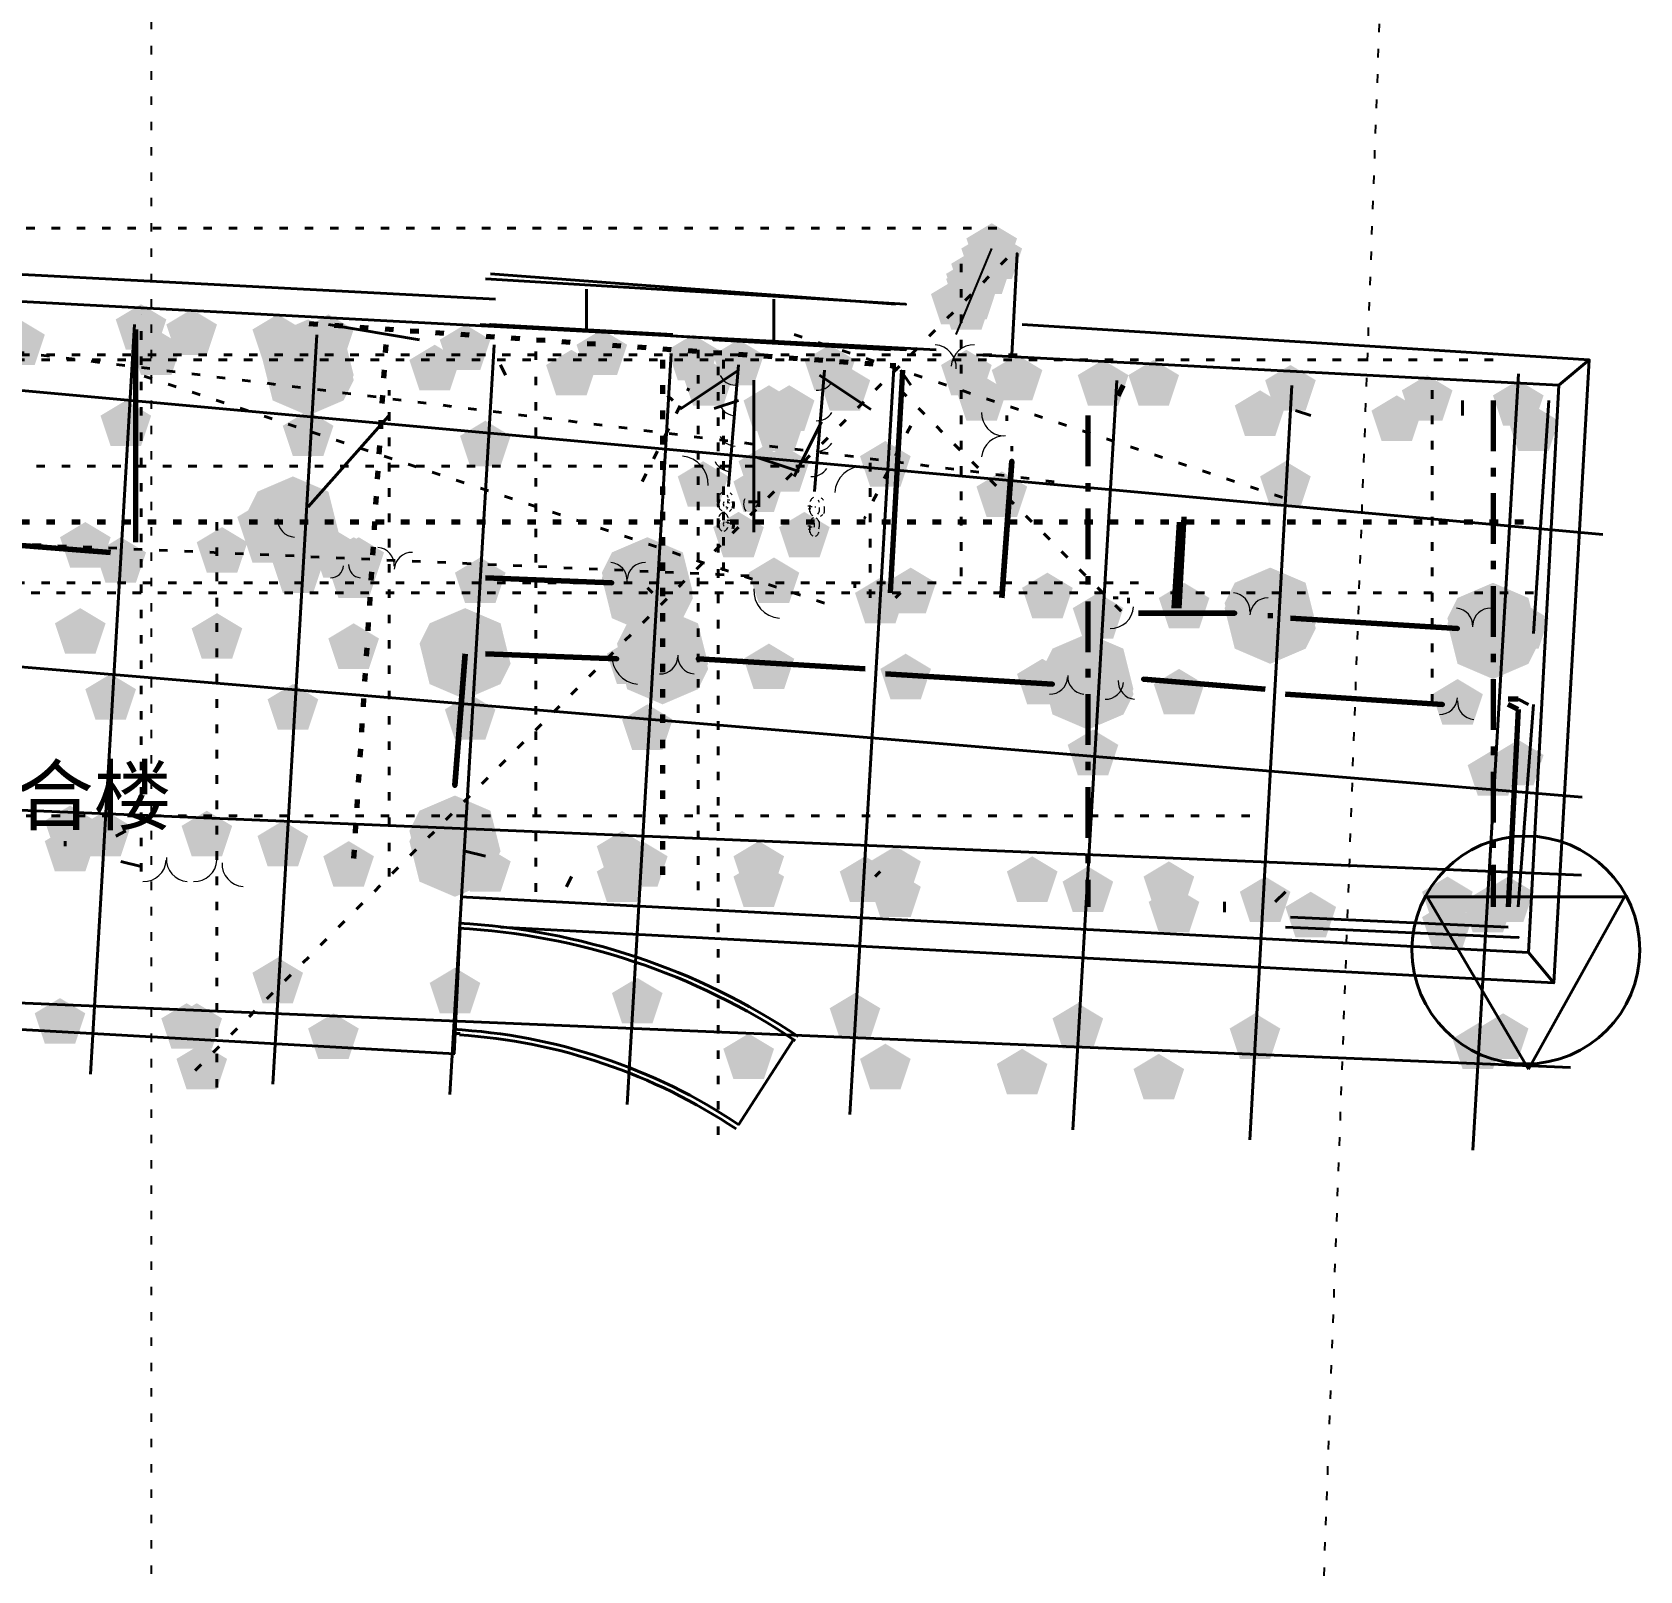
# Model space of a CAD drawing. Header units: metres. Extents: x 110 to 500, y 133 to 419.
# Drawn here: x 160.91 to 179.96, y 286.34 to 304.56 of the extents above; entities that cross this region are included whole.
import ezdxf

# ---------------------------------------------------------------- set-up
doc = ezdxf.new("R2010")
doc.units = ezdxf.units.M
doc.linetypes.add('DASHDOT', pattern=[1, 0.6, -0.2, 0, -0.2])
doc.linetypes.add('DOT', pattern=[0.2, 0, -0.2])
for name, color, linetype in [('PDF_0', 7, 'Continuous'), ('PDF_COLU-HATCH', 7, 'Continuous'), ('PDF_DOTE', 7, 'Continuous'), ('PDF_EVTR', 7, 'Continuous'), ('PDF_GROUND', 7, 'Continuous'), ('PDF_LATRINE', 7, 'Continuous'), ('PDF_LVTRY', 7, 'Continuous'), ('PDF_STAIR', 7, 'Continuous'), ('PDF_TEXT', 7, 'Continuous'), ('PDF_WALL', 7, 'Continuous'), ('PDF_WINDOW', 7, 'Continuous'), ('PDF_WINDOW_TEXT', 7, 'Continuous'), ('PDF_勘探点', 7, 'Continuous'), ('PDF_洁具', 7, 'Continuous'), ('PDF_绿线', 7, 'Continuous')]:
    doc.layers.add(name, color=color, linetype=linetype)
doc.styles.add('CHINESE', font='宋体')

msp = doc.modelspace()

# ---------------------------------------------------------------- hatches: boundary and pattern name
at = {"layer": 'PDF_0'}
for points in [[(172.22, 302.18), (171.92, 302), (172.04, 301.64), (172.4, 301.64), (172.52, 302)], [(172.28, 302.3), (171.98, 302.12), (172.1, 301.76), (172.46, 301.76), (172.58, 302.12)], [(172.34, 302.18), (172.04, 302), (172.16, 301.64), (172.52, 301.64), (172.64, 302)], [(172.1, 302), (171.8, 301.82), (171.92, 301.46), (172.28, 301.46), (172.4, 301.82)], [(172.16, 302), (171.86, 301.82), (171.98, 301.46), (172.34, 301.46), (172.46, 301.82)], [(172.22, 302), (171.92, 301.82), (172.04, 301.46), (172.4, 301.46), (172.52, 301.82)], [(172.04, 301.88), (171.74, 301.7), (171.86, 301.34), (172.22, 301.34), (172.34, 301.7)], [(172.04, 301.82), (171.74, 301.64), (171.86, 301.28), (172.22, 301.28), (172.34, 301.64)], [(172.1, 301.88), (171.8, 301.7), (171.92, 301.34), (172.28, 301.34), (172.4, 301.7)], [(171.86, 301.64), (171.56, 301.46), (171.68, 301.1), (172.04, 301.1), (172.16, 301.46)], [(171.98, 301.7), (171.68, 301.52), (171.8, 301.16), (172.16, 301.16), (172.28, 301.52)], [(171.98, 301.58), (171.68, 301.4), (171.8, 301.04), (172.16, 301.04), (172.28, 301.4)], [(172.04, 301.7), (171.74, 301.52), (171.86, 301.16), (172.22, 301.16), (172.34, 301.52)], [(172.04, 301.7), (171.74, 301.52), (171.86, 301.16), (172.22, 301.16), (172.34, 301.52)], [(164.06, 298.94), (163.76, 298.76), (163.88, 298.4), (164.24, 298.4), (164.36, 298.76)], [(164.72, 298.58), (164.42, 298.4), (164.54, 298.04), (164.9, 298.04), (165.02, 298.4)], [(164.72, 298.4), (164.42, 298.22), (164.54, 297.86), (164.9, 297.86), (165.02, 298.22)], [(162.74, 293.06), (162.44, 292.88), (162.56, 292.52), (162.92, 292.52), (163.04, 292.88)], [(162.92, 292.58), (162.62, 292.4), (162.74, 292.04), (163.1, 292.04), (163.22, 292.4)]]:
    msp.add_hatch(color=7, dxfattribs=at).paths.add_polyline_path(points)
at = {"layer": 'PDF_COLU-HATCH'}
for points in [[(164.36, 300.8), (164.3, 300.5), (164.36, 300.8), (164.3, 300.5)], [(166.46, 300.68), (166.46, 300.38), (166.46, 300.68), (166.46, 300.38)], [(168.56, 300.56), (168.56, 300.26), (168.56, 300.56), (168.56, 300.26)], [(178.58, 300.02), (178.58, 299.72), (178.58, 300.02), (178.58, 299.72)], [(166.34, 298.4), (166.34, 298.1), (166.34, 298.4), (166.34, 298.1)], [(168.44, 298.28), (168.44, 297.98), (168.44, 298.28), (168.44, 297.98)], [(173.72, 297.98), (173.66, 297.68), (173.72, 297.98), (173.66, 297.68)], [(175.82, 297.86), (175.82, 297.56), (175.82, 297.86), (175.82, 297.56)], [(178.46, 297.74), (178.46, 297.44), (178.46, 297.74), (178.46, 297.44)], [(166.28, 297.32), (166.28, 297.02), (166.28, 297.32), (166.28, 297.02)], [(168.38, 297.2), (168.38, 296.9), (168.38, 297.2), (168.38, 296.9)], [(173.66, 296.9), (173.66, 296.6), (173.66, 296.9), (173.66, 296.6)], [(178.4, 296.66), (178.4, 296.36), (178.4, 296.66), (178.4, 296.36)], [(173.54, 294.62), (173.48, 294.32), (173.54, 294.62), (173.48, 294.32)], [(175.64, 294.5), (175.64, 294.2), (175.64, 294.5), (175.64, 294.2)], [(178.28, 294.38), (178.28, 294.08), (178.28, 294.38), (178.28, 294.08)]]:
    msp.add_hatch(color=7, dxfattribs=at).paths.add_polyline_path(points)
at = {"layer": 'PDF_DOTE'}
for points in [[(162.2, 301.34), (161.9, 301.16), (162.02, 300.8), (162.38, 300.8), (162.5, 301.16)], [(162.8, 301.28), (162.5, 301.1), (162.62, 300.74), (162.98, 300.74), (163.1, 301.1)], [(163.82, 301.22), (163.52, 301.04), (163.64, 300.68), (164, 300.68), (164.12, 301.04)], [(164.42, 301.22), (164.12, 301.04), (164.24, 300.68), (164.6, 300.68), (164.72, 301.04)], [(160.76, 301.16), (160.46, 300.98), (160.58, 300.62), (160.94, 300.62), (161.06, 300.98)], [(162.38, 301.04), (162.08, 300.86), (162.2, 300.5), (162.56, 300.5), (162.68, 300.86)], [(166.04, 301.1), (165.74, 300.92), (165.86, 300.56), (166.22, 300.56), (166.34, 300.92)], [(167.66, 301.04), (167.36, 300.86), (167.48, 300.5), (167.84, 300.5), (167.96, 300.86)], [(165.68, 300.86), (165.38, 300.68), (165.5, 300.32), (165.86, 300.32), (165.98, 300.68)], [(167.3, 300.8), (167, 300.62), (167.12, 300.26), (167.48, 300.26), (167.6, 300.62)], [(168.74, 300.98), (168.44, 300.8), (168.56, 300.44), (168.92, 300.44), (169.04, 300.8)], [(169.28, 300.92), (168.98, 300.74), (169.1, 300.38), (169.46, 300.38), (169.58, 300.74)], [(170.36, 300.86), (170.06, 300.68), (170.18, 300.32), (170.54, 300.32), (170.66, 300.68)], [(171.98, 300.8), (171.68, 300.62), (171.8, 300.26), (172.16, 300.26), (172.28, 300.62)], [(168.92, 300.68), (168.62, 300.5), (168.74, 300.14), (169.1, 300.14), (169.22, 300.5)], [(170.54, 300.62), (170.24, 300.44), (170.36, 300.08), (170.72, 300.08), (170.84, 300.44)], [(172.58, 300.74), (172.28, 300.56), (172.4, 300.2), (172.76, 300.2), (172.88, 300.56)], [(173.6, 300.68), (173.3, 300.5), (173.42, 300.14), (173.78, 300.14), (173.9, 300.5)], [(174.2, 300.68), (173.9, 300.5), (174.02, 300.14), (174.38, 300.14), (174.5, 300.5)], [(175.82, 300.62), (175.52, 300.44), (175.64, 300.08), (176, 300.08), (176.12, 300.44)], [(172.16, 300.5), (171.86, 300.32), (171.98, 299.96), (172.34, 299.96), (172.46, 300.32)], [(177.44, 300.5), (177.14, 300.32), (177.26, 299.96), (177.62, 299.96), (177.74, 300.32)], [(178.52, 300.44), (178.22, 300.26), (178.34, 299.9), (178.7, 299.9), (178.82, 300.26)], [(175.46, 300.32), (175.16, 300.14), (175.28, 299.78), (175.64, 299.78), (175.76, 300.14)], [(177.08, 300.26), (176.78, 300.08), (176.9, 299.72), (177.26, 299.72), (177.38, 300.08)], [(162.02, 300.2), (161.72, 300.02), (161.84, 299.66), (162.2, 299.66), (162.32, 300.02)], [(164.18, 300.08), (163.88, 299.9), (164, 299.54), (164.36, 299.54), (164.48, 299.9)], [(169.76, 300.14), (169.46, 299.96), (169.58, 299.6), (169.94, 299.6), (170.06, 299.96)], [(178.7, 300.14), (178.4, 299.96), (178.52, 299.6), (178.88, 299.6), (179, 299.96)], [(166.28, 299.96), (165.98, 299.78), (166.1, 299.42), (166.46, 299.42), (166.58, 299.78)], [(171.02, 299.72), (170.72, 299.54), (170.84, 299.18), (171.2, 299.18), (171.32, 299.54)], [(168.86, 299.48), (168.56, 299.3), (168.68, 298.94), (169.04, 298.94), (169.16, 299.3)], [(175.76, 299.48), (175.46, 299.3), (175.58, 298.94), (175.94, 298.94), (176.06, 299.3)], [(172.4, 299.36), (172.1, 299.18), (172.22, 298.82), (172.58, 298.82), (172.7, 299.18)], [(161.54, 298.76), (161.24, 298.58), (161.36, 298.22), (161.72, 298.22), (161.84, 298.58)], [(169.28, 298.88), (168.98, 298.7), (169.1, 298.34), (169.46, 298.34), (169.58, 298.7)], [(170.06, 298.88), (169.76, 298.7), (169.88, 298.34), (170.24, 298.34), (170.36, 298.7)], [(161.96, 298.58), (161.66, 298.4), (161.78, 298.04), (162.14, 298.04), (162.26, 298.4)], [(163.16, 298.7), (162.86, 298.52), (162.98, 298.16), (163.34, 298.16), (163.46, 298.52)], [(164.78, 298.58), (164.48, 298.4), (164.6, 298.04), (164.96, 298.04), (165.08, 298.4)], [(164.06, 298.46), (163.76, 298.28), (163.88, 297.92), (164.24, 297.92), (164.36, 298.28)], [(166.22, 298.34), (165.92, 298.16), (166.04, 297.8), (166.4, 297.8), (166.52, 298.16)], [(168.08, 298.4), (167.78, 298.22), (167.9, 297.86), (168.26, 297.86), (168.38, 298.22)], [(169.7, 298.34), (169.4, 298.16), (169.52, 297.8), (169.88, 297.8), (170, 298.16)], [(168.32, 298.22), (168.02, 298.04), (168.14, 297.68), (168.5, 297.68), (168.62, 298.04)], [(171.32, 298.22), (171.02, 298.04), (171.14, 297.68), (171.5, 297.68), (171.62, 298.04)], [(172.94, 298.16), (172.64, 297.98), (172.76, 297.62), (173.12, 297.62), (173.24, 297.98)], [(170.96, 298.1), (170.66, 297.92), (170.78, 297.56), (171.14, 297.56), (171.26, 297.92)], [(174.56, 298.04), (174.26, 297.86), (174.38, 297.5), (174.74, 297.5), (174.86, 297.86)], [(173.54, 297.92), (173.24, 297.74), (173.36, 297.38), (173.72, 297.38), (173.84, 297.74)], [(175.7, 297.86), (175.4, 297.68), (175.52, 297.32), (175.88, 297.32), (176, 297.68)], [(178.58, 297.8), (178.28, 297.62), (178.4, 297.26), (178.76, 297.26), (178.88, 297.62)], [(161.48, 297.74), (161.18, 297.56), (161.3, 297.2), (161.66, 297.2), (161.78, 297.56)], [(163.1, 297.68), (162.8, 297.5), (162.92, 297.14), (163.28, 297.14), (163.4, 297.5)], [(178.34, 297.68), (178.04, 297.5), (178.16, 297.14), (178.52, 297.14), (178.64, 297.5)], [(164.72, 297.56), (164.42, 297.38), (164.54, 297.02), (164.9, 297.02), (165.02, 297.38)], [(168.02, 297.38), (167.72, 297.2), (167.84, 296.84), (168.2, 296.84), (168.32, 297.2)], [(169.64, 297.32), (169.34, 297.14), (169.46, 296.78), (169.82, 296.78), (169.94, 297.14)], [(171.26, 297.2), (170.96, 297.02), (171.08, 296.66), (171.44, 296.66), (171.56, 297.02)], [(172.88, 297.14), (172.58, 296.96), (172.7, 296.6), (173.06, 296.6), (173.18, 296.96)], [(174.5, 297.02), (174.2, 296.84), (174.32, 296.48), (174.68, 296.48), (174.8, 296.84)], [(161.84, 296.96), (161.54, 296.78), (161.66, 296.42), (162.02, 296.42), (162.14, 296.78)], [(164, 296.84), (163.7, 296.66), (163.82, 296.3), (164.18, 296.3), (164.3, 296.66)], [(177.8, 296.9), (177.5, 296.72), (177.62, 296.36), (177.98, 296.36), (178.1, 296.72)], [(166.1, 296.72), (165.8, 296.54), (165.92, 296.18), (166.28, 296.18), (166.4, 296.54)], [(168.2, 296.6), (167.9, 296.42), (168.02, 296.06), (168.38, 296.06), (168.5, 296.42)], [(173.48, 296.3), (173.18, 296.12), (173.3, 295.76), (173.66, 295.76), (173.78, 296.12)], [(178.22, 296.06), (177.92, 295.88), (178.04, 295.52), (178.4, 295.52), (178.52, 295.88)], [(178.52, 296.18), (178.22, 296), (178.34, 295.64), (178.7, 295.64), (178.82, 296)], [(161.36, 295.4), (161.06, 295.22), (161.18, 294.86), (161.54, 294.86), (161.66, 295.22)], [(161.78, 295.34), (161.48, 295.16), (161.6, 294.8), (161.96, 294.8), (162.08, 295.16)], [(162.98, 295.34), (162.68, 295.16), (162.8, 294.8), (163.16, 294.8), (163.28, 295.16)], [(161.36, 295.16), (161.06, 294.98), (161.18, 294.62), (161.54, 294.62), (161.66, 294.98)], [(163.88, 295.22), (163.58, 295.04), (163.7, 294.68), (164.06, 294.68), (164.18, 295.04)], [(166.04, 295.1), (165.74, 294.92), (165.86, 294.56), (166.22, 294.56), (166.34, 294.92)], [(167.9, 295.1), (167.6, 294.92), (167.72, 294.56), (168.08, 294.56), (168.2, 294.92)], [(164.66, 294.98), (164.36, 294.8), (164.48, 294.44), (164.84, 294.44), (164.96, 294.8)], [(166.28, 294.92), (165.98, 294.74), (166.1, 294.38), (166.46, 294.38), (166.58, 294.74)], [(168.14, 294.98), (167.84, 294.8), (167.96, 294.44), (168.32, 294.44), (168.44, 294.8)], [(169.52, 294.98), (169.22, 294.8), (169.34, 294.44), (169.7, 294.44), (169.82, 294.8)], [(171.14, 294.92), (170.84, 294.74), (170.96, 294.38), (171.32, 294.38), (171.44, 294.74)], [(167.9, 294.8), (167.6, 294.62), (167.72, 294.26), (168.08, 294.26), (168.2, 294.62)], [(169.52, 294.74), (169.22, 294.56), (169.34, 294.2), (169.7, 294.2), (169.82, 294.56)], [(170.78, 294.8), (170.48, 294.62), (170.6, 294.26), (170.96, 294.26), (171.08, 294.62)], [(172.76, 294.8), (172.46, 294.62), (172.58, 294.26), (172.94, 294.26), (173.06, 294.62)], [(174.38, 294.74), (174.08, 294.56), (174.2, 294.2), (174.56, 294.2), (174.68, 294.56)], [(171.14, 294.62), (170.84, 294.44), (170.96, 294.08), (171.32, 294.08), (171.44, 294.44)], [(173.42, 294.68), (173.12, 294.5), (173.24, 294.14), (173.6, 294.14), (173.72, 294.5)], [(175.52, 294.56), (175.22, 294.38), (175.34, 294.02), (175.7, 294.02), (175.82, 294.38)], [(177.68, 294.56), (177.38, 294.38), (177.5, 294.02), (177.86, 294.02), (177.98, 294.38)], [(178.4, 294.56), (178.1, 294.38), (178.22, 294.02), (178.58, 294.02), (178.7, 294.38)], [(174.44, 294.44), (174.14, 294.26), (174.26, 293.9), (174.62, 293.9), (174.74, 294.26)], [(176.06, 294.38), (175.76, 294.2), (175.88, 293.84), (176.24, 293.84), (176.36, 294.2)], [(178.16, 294.44), (177.86, 294.26), (177.98, 293.9), (178.34, 293.9), (178.46, 294.26)], [(177.68, 294.26), (177.38, 294.08), (177.5, 293.72), (177.86, 293.72), (177.98, 294.08)], [(163.82, 293.6), (163.52, 293.42), (163.64, 293.06), (164, 293.06), (164.12, 293.42)], [(165.92, 293.48), (165.62, 293.3), (165.74, 292.94), (166.1, 292.94), (166.22, 293.3)], [(168.08, 293.36), (167.78, 293.18), (167.9, 292.82), (168.26, 292.82), (168.38, 293.18)], [(170.66, 293.18), (170.36, 293), (170.48, 292.64), (170.84, 292.64), (170.96, 293)], [(161.24, 293.12), (160.94, 292.94), (161.06, 292.58), (161.42, 292.58), (161.54, 292.94)], [(162.86, 293.06), (162.56, 292.88), (162.68, 292.52), (163.04, 292.52), (163.16, 292.88)], [(173.3, 293.06), (173, 292.88), (173.12, 292.52), (173.48, 292.52), (173.6, 292.88)], [(164.48, 292.94), (164.18, 292.76), (164.3, 292.4), (164.66, 292.4), (164.78, 292.76)], [(175.4, 292.94), (175.1, 292.76), (175.22, 292.4), (175.58, 292.4), (175.7, 292.76)], [(178.04, 292.82), (177.74, 292.64), (177.86, 292.28), (178.22, 292.28), (178.34, 292.64)], [(178.34, 292.94), (178.04, 292.76), (178.16, 292.4), (178.52, 292.4), (178.64, 292.76)], [(169.4, 292.7), (169.1, 292.52), (169.22, 292.16), (169.58, 292.16), (169.7, 292.52)], [(171.02, 292.58), (170.72, 292.4), (170.84, 292.04), (171.2, 292.04), (171.32, 292.4)], [(172.64, 292.52), (172.34, 292.34), (172.46, 291.98), (172.82, 291.98), (172.94, 292.34)], [(174.26, 292.46), (173.96, 292.28), (174.08, 291.92), (174.44, 291.92), (174.56, 292.28)]]:
    msp.add_hatch(color=7, dxfattribs=at).paths.add_polyline_path(points)
at = {"layer": 'PDF_LVTRY'}
for points in [[(169.64, 300.38), (169.34, 300.2), (169.46, 299.84), (169.82, 299.84), (169.94, 300.2)], [(169.88, 300.38), (169.58, 300.2), (169.7, 299.84), (170.06, 299.84), (170.18, 300.2)], [(169.58, 299.66), (169.28, 299.48), (169.4, 299.12), (169.76, 299.12), (169.88, 299.48)], [(169.82, 299.66), (169.52, 299.48), (169.64, 299.12), (170, 299.12), (170.12, 299.48)]]:
    msp.add_hatch(color=7, dxfattribs=at).paths.add_polyline_path(points)
at = {"layer": 'PDF_WALL'}
for points in [[(164.18, 301.16), (163.76, 300.98), (163.64, 300.74), (163.76, 300.26), (164.18, 300.08), (164.6, 300.26), (164.72, 300.5), (164.6, 300.98)], [(164.18, 301.16), (163.76, 300.98), (163.64, 300.74), (163.76, 300.26), (164.18, 300.08), (164.6, 300.26), (164.72, 300.5), (164.6, 300.98)], [(164.18, 301.1), (163.76, 300.92), (163.64, 300.68), (163.76, 300.2), (164.18, 300.02), (164.6, 300.2), (164.72, 300.44), (164.6, 300.92)], [(164, 299.3), (163.58, 299.12), (163.46, 298.88), (163.58, 298.4), (164, 298.22), (164.42, 298.4), (164.54, 298.64), (164.42, 299.12)], [(168.2, 298.58), (167.78, 298.4), (167.66, 298.16), (167.78, 297.68), (168.2, 297.5), (168.62, 297.68), (168.74, 297.92), (168.62, 298.4)], [(168.2, 298.52), (167.78, 298.34), (167.66, 298.1), (167.78, 297.62), (168.2, 297.44), (168.62, 297.62), (168.74, 297.86), (168.62, 298.34)], [(175.58, 298.22), (175.16, 298.04), (175.04, 297.8), (175.16, 297.32), (175.58, 297.14), (176, 297.32), (176.12, 297.56), (176, 298.04)], [(175.58, 298.16), (175.16, 297.98), (175.04, 297.74), (175.16, 297.26), (175.58, 297.08), (176, 297.26), (176.12, 297.5), (176, 297.98)], [(178.22, 298.04), (177.8, 297.86), (177.68, 297.62), (177.8, 297.14), (178.22, 296.96), (178.64, 297.14), (178.76, 297.38), (178.64, 297.86)], [(178.22, 297.98), (177.8, 297.8), (177.68, 297.56), (177.8, 297.08), (178.22, 296.9), (178.64, 297.08), (178.76, 297.32), (178.64, 297.8)], [(166.04, 297.74), (165.62, 297.56), (165.5, 297.32), (165.62, 296.84), (166.04, 296.66), (166.46, 296.84), (166.58, 297.08), (166.46, 297.56)], [(168.38, 297.74), (167.96, 297.56), (167.84, 297.32), (167.96, 296.84), (168.38, 296.66), (168.8, 296.84), (168.92, 297.08), (168.8, 297.56)], [(168.38, 297.68), (167.96, 297.5), (167.84, 297.26), (167.96, 296.78), (168.38, 296.6), (168.8, 296.78), (168.92, 297.02), (168.8, 297.5)], [(173.42, 297.44), (173, 297.26), (172.88, 297.02), (173, 296.54), (173.42, 296.36), (173.84, 296.54), (173.96, 296.78), (173.84, 297.26)], [(173.42, 297.38), (173, 297.2), (172.88, 296.96), (173, 296.48), (173.42, 296.3), (173.84, 296.48), (173.96, 296.72), (173.84, 297.2)], [(165.92, 295.52), (165.5, 295.34), (165.38, 295.1), (165.5, 294.62), (165.92, 294.44), (166.34, 294.62), (166.46, 294.86), (166.34, 295.34)], [(165.92, 295.4), (165.5, 295.22), (165.38, 294.98), (165.5, 294.5), (165.92, 294.32), (166.34, 294.5), (166.46, 294.74), (166.34, 295.22)], [(165.92, 295.4), (165.5, 295.22), (165.38, 294.98), (165.5, 294.5), (165.92, 294.32), (166.34, 294.5), (166.46, 294.74), (166.34, 295.22)]]:
    msp.add_hatch(color=7, dxfattribs=at).paths.add_polyline_path(points)
at = {"layer": 'PDF_WINDOW_TEXT'}
for points in [[(163.64, 299), (163.34, 298.82), (163.46, 298.46), (163.82, 298.46), (163.94, 298.82)], [(163.7, 298.82), (163.4, 298.64), (163.52, 298.28), (163.88, 298.28), (164, 298.64)], [(164.54, 298.64), (164.24, 298.46), (164.36, 298.1), (164.72, 298.1), (164.84, 298.46)]]:
    msp.add_hatch(color=7, dxfattribs=at).paths.add_polyline_path(points)
at = {"layer": 'PDF_洁具'}
msp.add_hatch(color=7, dxfattribs=at).paths.add_polyline_path([(169.52, 299.42), (169.22, 299.24), (169.34, 298.88), (169.7, 298.88), (169.82, 299.24)])

# ---------------------------------------------------------------- linework, layer by layer
at = {"layer": 'PDF_0', "color": 1, "linetype": 'DOT'}
msp.add_lwpolyline([(175.94, 278.48), (179.419, 375.909)], dxfattribs=at)
at = {"layer": 'PDF_0', "color": 7, "linetype": 'DOT', "lineweight": 40}
for points in [[(172.34, 302.24), (146.12, 302.24)], [(172.46, 301.88), (162.74, 292.16)], [(171.92, 301.82), (171.92, 297.92)], [(169.04, 291.5), (169.04, 300.8)], [(169.94, 300.98), (175.736, 299.048)], [(170.3, 297.8), (162.11, 300.53)], [(168.14, 299.24), (168.692, 300.344)], [(171.2, 300.32), (173.869, 297.649)], [(171.32, 299.9), (170.768, 298.796)], [(163.1, 298.76), (163.1, 291.98)], [(174.02, 298.04), (147.2, 298.04)]]:
    msp.add_lwpolyline(points, dxfattribs=at)
at = {"layer": 'PDF_0', "color": 7}
msp.add_lwpolyline([(171.86, 300.98), (172.28, 302)], dxfattribs=at)
at = {"layer": 'PDF_0', "color": 7, "lineweight": 40}
for points in [[(153.44, 301.76), (171.62, 300.8)], [(171.14, 301.34), (166.34, 301.7)], [(165.5, 300.92), (164.42, 301.1)], [(172.1, 300.74), (179, 300.38), (178.64, 293.66), (165.98, 294.32)], [(166.46, 300.62), (166.52, 300.5)], [(169.28, 300.62), (169.16, 299.18)], [(170.3, 300.56), (170.18, 299.12)], [(178.7, 297.44), (178.88, 300.2)], [(168.2, 297.98), (168.26, 297.92)], [(171.14, 297.86), (171.2, 297.92)], [(173.9, 297.86), (173.9, 297.8)], [(178.52, 294.2), (178.7, 296.6)], [(161.9, 295.04), (162.02, 295.1)], [(170.9, 294.56), (170.96, 294.62)], [(175.64, 294.26), (175.76, 294.38)], [(165.98, 293.96), (165.909, 292.461)], [(165.92, 292.7), (165.98, 292.7)], [(169.94, 292.64), (169.28, 291.62)]]:
    msp.add_lwpolyline(points, dxfattribs=at)
for points in [[(172.52, 300.74), (172.58, 301.94)], [(172.52, 300.74), (172.58, 301.94)], [(166.28, 301.64), (171.26, 301.34)], [(166.22, 301.1), (171.26, 300.8)]]:
    msp.add_lwpolyline(points, close=True, dxfattribs=at)
at = {"layer": 'PDF_0', "color": 4, "lineweight": 40}
msp.add_lwpolyline([(175.76, 293.96), (178.52, 293.84)], close=True, dxfattribs=at)
msp.add_lwpolyline([(175.82, 294.08), (178.4, 293.96)], dxfattribs=at)
at = {"layer": 'PDF_0', "color": 7, "lineweight": 40}
for radius, start, end in [(7.95, 56.195, 86.9184), (8.01, 56.1946, 86.9184), (6.75, 56.1951, 86.9183), (6.69, 56.2065, 86.209)]:
    msp.add_arc((165.53, 286.01), radius, start, end, dxfattribs=at)
at = {"layer": 'PDF_DOTE', "color": 1, "lineweight": 40}
for points in [[(146.9, 301.58), (179.521, 298.614)], [(161.6, 292.22), (162.122, 301.098)], [(163.76, 292.1), (164.282, 300.977)], [(165.86, 291.98), (166.383, 300.857)], [(167.96, 291.86), (168.483, 300.755)], [(170.6, 291.74), (171.12, 300.582)], [(173.24, 291.56), (173.762, 300.438)], [(177.98, 291.32), (178.521, 300.514)], [(175.34, 291.44), (175.837, 300.379)], [(176.06, 300.02), (175.88, 300.08)], [(145.195, 298.342), (179.278, 295.502)], [(145.1, 296), (179.268, 294.576)], [(166.28, 294.8), (166.04, 294.86)], [(144.98, 293.72), (179.138, 292.297)]]:
    msp.add_lwpolyline(points, dxfattribs=at)
at = {"layer": 'PDF_DOTE', "color": 1, "linetype": 'DOT', "lineweight": 40}
msp.add_lwpolyline([(154.622, 298.766), (169.523, 298.118)], dxfattribs=at)
at = {"layer": 'PDF_EVTR', "color": 2, "lineweight": 40}
msp.add_lwpolyline([(164.18, 298.94), (165.133, 300.012)], dxfattribs=at)
at = {"layer": 'PDF_GROUND', "color": 2, "lineweight": 40}
for points in [[(166.4, 301.4), (153.74, 302.06)], [(166.46, 293.96), (178.94, 293.3), (179.36, 300.68), (172.64, 301.1)], [(179, 300.38), (179.36, 300.68)], [(178.64, 293.66), (178.94, 293.3)]]:
    msp.add_lwpolyline(points, dxfattribs=at)
at = {"layer": 'PDF_LATRINE', "color": 6, "lineweight": 40}
for points in [[(169.28, 300.56), (168.588, 300.098)], [(170.24, 300.5), (170.849, 300.094)], [(169.28, 300.2), (168.992, 300.104)]]:
    msp.add_lwpolyline(points, dxfattribs=at)
at = {"layer": 'PDF_LATRINE', "color": 6, "lineweight": 0}
for centre, start, end in [((169.25, 300.59), -153.0812, -93.0796), ((170.21, 300.53), -93.0837, -33.0862), ((169.25, 300.23), -153.0812, -93.0796), ((170.21, 300.17), -93.0837, -33.0862), ((169.25, 299.87), -153.0812, -93.0796), ((170.21, 299.81), -93.0837, -33.0862), ((169.19, 299.57), -153.0812, -93.0796), ((170.15, 299.51), -93.0837, -33.0862)]:
    msp.add_arc(centre, 0.21, start, end, dxfattribs=at)
at = {"layer": 'PDF_LVTRY', "color": 6, "lineweight": 40}
for points in [[(169.46, 298.64), (169.46, 300.44)], [(168.5, 300.2), (168.44, 300.26)], [(170.264, 299.948), (169.94, 299.3)], [(170, 299.36), (169.514, 299.522)]]:
    msp.add_lwpolyline(points, dxfattribs=at)
at = {"layer": 'PDF_LVTRY', "color": 6, "linetype": 'DOT', "lineweight": 40}
msp.add_lwpolyline([(170.06, 299.42), (153.56, 299.42)], dxfattribs=at)
at = {"layer": 'PDF_LVTRY', "color": 6, "lineweight": 0}
for centre, radius, start, end in [((169.13, 299.03), 0.0903, 117.0643, 141.3201), ((169.13, 299.03), 0.09, 32.4727, 56.8107), ((169.13, 298.97), 0.0902, -166.6003, -147.5646), ((169.13, 298.97), 0.0902, -166.6003, -147.5646), ((169.13, 298.97), 0.0899, 141.3717, 160.4621), ((169.13, 298.97), 0.0899, 141.3717, 160.4621), ((169.13, 298.97), 0.09, -147.5273, -123.1893), ((169.19, 298.97), 0.0905, 160.4742, 176.8527), ((169.19, 298.97), 0.0903, 176.9483, -166.633), ((169.13, 299.098), 0.158, -90.5379, -86.3989), ((169.07, 298.97), 0.0899, -38.6283, -19.5379), ((169.129, 298.846), 0.154, 77.121, 84.4379), ((169.07, 299.03), 0.0902, 13.3997, 32.4354), ((169.13, 298.97), 0.0903, -62.9357, -38.6799), ((170.27, 298.91), 0.15, 160.4545, 176.9177), ((170.27, 298.91), 0.15, 176.8976, -166.5935), ((170.21, 298.97), 0.0899, 141.3717, 160.4621), ((170.15, 298.79), 0.15, 89.3737, 96.8673), ((170.21, 298.97), 0.0903, 117.0643, 141.3201), ((170.211, 299.097), 0.158, -99.7537, -95.5974), ((170.15, 298.97), 0.0902, 13.3997, 32.4354), ((170.15, 298.97), 0.0902, 13.3997, 32.4354), ((170.15, 298.91), 0.0905, -19.5258, -3.1473), ((170.15, 298.91), 0.0903, -3.0517, 13.367), ((170.21, 298.97), 0.09, 32.4727, 56.8107), ((170.15, 298.91), 0.15, -19.5455, -3.0823), ((170.15, 298.91), 0.15, -3.1024, 13.4065), ((169.13, 298.73), 0.0902, -166.6003, -147.5646), ((169.13, 298.73), 0.0902, -166.6003, -147.5646), ((169.13, 298.79), 0.0899, 141.3717, 160.4621), ((169.13, 298.79), 0.0899, 141.3717, 160.4621), ((169.13, 298.79), 0.0903, 117.0643, 141.3201), ((169.19, 298.73), 0.0905, 160.4742, 176.8527), ((169.19, 298.73), 0.0903, 176.9483, -166.633), ((169.07, 298.79), 0.09, 32.4727, 56.8107), ((169.13, 298.918), 0.158, -90.5379, -86.3989), ((169.129, 298.606), 0.154, 77.121, 84.4379), ((169.07, 298.79), 0.0902, 13.3997, 32.4354), ((170.27, 298.67), 0.15, 160.4545, 176.9177), ((170.21, 298.91), 0.0902, -166.6003, -147.5646), ((170.21, 298.73), 0.0899, 141.3717, 160.4621), ((170.21, 298.91), 0.09, -147.5273, -123.1893), ((170.21, 298.73), 0.0903, 117.0643, 141.3201), ((170.09, 298.73), 0.0905, -19.5258, -3.1473), ((170.09, 298.73), 0.0903, -3.0517, 13.367), ((170.15, 298.73), 0.09, 32.4727, 56.8107), ((170.15, 298.91), 0.0899, -38.6283, -19.5379), ((170.15, 298.91), 0.0899, -38.6283, -19.5379), ((170.15, 298.73), 0.0902, 13.3997, 32.4354), ((170.15, 298.73), 0.0902, 13.3997, 32.4354), ((170.09, 298.73), 0.15, -19.5455, -3.0823), ((170.09, 298.73), 0.15, -3.1024, 13.4065), ((170.21, 298.91), 0.0903, -62.9357, -38.6799), ((169.13, 298.73), 0.09, -147.5273, -123.1893), ((169.07, 298.73), 0.0903, -62.9357, -38.6799), ((169.07, 298.73), 0.0899, -38.6283, -19.5379), ((170.27, 298.67), 0.15, 176.8976, -166.5935), ((170.21, 298.67), 0.0902, -166.6003, -147.5646), ((170.151, 298.857), 0.158, -99.7537, -95.5974), ((170.15, 298.55), 0.15, 89.3737, 96.8673), ((170.21, 298.67), 0.09, -147.5273, -123.1893), ((170.15, 298.67), 0.0903, -62.9357, -38.6799), ((170.15, 298.67), 0.0899, -38.6283, -19.5379), ((170.15, 298.67), 0.0899, -38.6283, -19.5379)]:
    msp.add_arc(centre, radius, start, end, dxfattribs=at)
at = {"layer": 'PDF_LVTRY', "color": 6, "lineweight": 40}
for centre, radius, start, end in [((169.19, 298.97), 0.15, 160.4545, 176.9177), ((169.19, 298.97), 0.15, 176.8976, -166.5935), ((169.253, 299.03), 0.0928, -178.2484, -170.8227), ((169.252, 298.97), 0.0917, 164.6005, 172.1239), ((169.07, 298.97), 0.15, -19.5455, -3.0823), ((169.07, 298.97), 0.15, -3.1024, 13.4065), ((170.028, 298.97), 0.0917, -15.3995, -7.8761), ((170.027, 298.91), 0.0928, 1.7516, 9.1773), ((169.19, 298.73), 0.15, 160.4545, 176.9177), ((169.19, 298.73), 0.15, 176.8976, -166.5935), ((169.253, 298.79), 0.0928, -178.2484, -170.8227), ((169.252, 298.73), 0.0917, 164.6005, 172.1239), ((169.07, 298.73), 0.15, -19.5455, -3.0823), ((169.07, 298.73), 0.15, -3.1024, 13.4065), ((170.028, 298.73), 0.0917, -15.3995, -7.8761), ((170.027, 298.67), 0.0928, 1.7516, 9.1773)]:
    msp.add_arc(centre, radius, start, end, dxfattribs=at)
at = {"layer": 'PDF_STAIR', "color": 2, "linetype": 'DOT', "lineweight": 40}
for points in [[(173.022, 299.237), (151.644, 301.91)], [(172.58, 300.74), (146.12, 300.74)]]:
    msp.add_lwpolyline(points, dxfattribs=at)
at = {"layer": 'PDF_STAIR', "color": 2, "lineweight": 40}
for points in [[(167.48, 301.52), (167.48, 301.04)], [(169.7, 301.4), (169.7, 300.92)], [(159.5, 292.82), (165.92, 292.46)]]:
    msp.add_lwpolyline(points, dxfattribs=at)
for points in [[(168.5, 300.98), (166.34, 301.1)], [(171.08, 300.8), (168.98, 300.92)]]:
    msp.add_lwpolyline(points, close=True, dxfattribs=at)
at = {"layer": 'PDF_TEXT', "color": 7, "lineweight": 40}
msp.add_lwpolyline([(171.2, 300.56), (171.32, 300.38)], dxfattribs=at)
at = {"layer": 'PDF_WALL', "color": 5, "lineweight": 70}
for points in [[(162.14, 298.52), (162.14, 301.04)], [(171.223, 300.559), (171.077, 297.92)], [(173.78, 300.26), (173.84, 300.38)], [(174.5, 298.76), (174.44, 297.74)], [(174.5, 297.74), (174.56, 298.82)], [(175.58, 297.68), (175.58, 297.62)], [(178.52, 296.66), (178.4, 296.66)], [(178.52, 296.54), (178.4, 296.6)], [(178.52, 296.54), (178.4, 294.2)]]:
    msp.add_lwpolyline(points, dxfattribs=at)
at = {"layer": 'PDF_WALL', "color": 5, "linetype": 'DOT', "lineweight": 70}
for points in [[(164.194, 301.112), (171.144, 300.615)], [(165.099, 300.863), (164.713, 294.695)], [(168.38, 300.68), (168.38, 294.5)], [(178.58, 298.76), (146.78, 298.76)]]:
    msp.add_lwpolyline(points, dxfattribs=at)
at = {"layer": 'PDF_WALL', "color": 5, "linetype": 'DASHDOT', "lineweight": 70}
for points in [[(178.22, 300.2), (178.22, 294.2)], [(173.42, 300.02), (173.42, 294.2)]]:
    msp.add_lwpolyline(points, dxfattribs=at)
at = {"layer": 'PDF_WALL', "color": 5, "lineweight": 70}
for points in [[(172.4, 297.86), (172.52, 299.48)], [(161.84, 298.4), (160.28, 298.52)], [(166.28, 298.1), (167.78, 298.04)], [(174.02, 297.68), (175.16, 297.68)], [(175.82, 297.62), (177.8, 297.5)], [(166.04, 297.2), (165.92, 295.64)], [(166.28, 297.2), (167.84, 297.14)], [(170.78, 297.02), (168.8, 297.14)], [(171.02, 296.96), (173, 296.84)], [(175.52, 296.78), (174.08, 296.9)], [(175.76, 296.72), (177.62, 296.6)]]:
    msp.add_lwpolyline(points, close=True, dxfattribs=at)
at = {"layer": 'PDF_WINDOW', "color": 2, "linetype": 'DOT', "lineweight": 40}
for points in [[(162.2, 294.62), (162.2, 301.22)], [(166.88, 294.38), (166.88, 300.92)], [(168.8, 300.8), (168.8, 294.32)], [(178.22, 300.68), (147.2, 300.68)], [(165.14, 294.56), (165.14, 300.32)], [(177.5, 300.32), (177.5, 296.42)], [(170.84, 297.86), (170.84, 299.54)], [(178.7, 297.92), (146.66, 297.92)], [(175.34, 295.28), (149.24, 295.28)]]:
    msp.add_lwpolyline(points, dxfattribs=at)
at = {"layer": 'PDF_WINDOW', "color": 2, "lineweight": 40}
for points in [[(172.46, 300.02), (172.46, 299.96)], [(178.52, 296.66), (178.64, 296.6)], [(162.2, 294.68), (161.96, 294.74)], [(167.24, 294.44), (167.3, 294.56)]]:
    msp.add_lwpolyline(points, dxfattribs=at)
at = {"layer": 'PDF_WINDOW', "color": 2, "lineweight": 20}
for centre, radius, start, end in [((171.59, 300.59), 0.27, -3.0834, 85.4544), ((172.07, 300.59), 0.27, 88.384, 176.9173), ((168.59, 299.21), 0.33, -3.0776, 85.4523), ((170.75, 299.09), 0.33, 88.3865, 176.9156), ((164.99, 298.25), 0.21, -3.0759, 85.4455), ((165.41, 298.19), 0.21, 88.392, 176.9128), ((164.45, 298.25), 0.15, -91.6181, -3.0773), ((164.81, 298.25), 0.15, 176.9245, -94.559), ((167.75, 298.07), 0.21, -3.0759, 85.4455), ((168.17, 298.07), 0.21, 88.392, 176.9128), ((169.79, 297.95), 0.33, 176.9224, -94.5477), ((173.69, 297.77), 0.27, -91.616, -3.0827), ((175.13, 297.71), 0.21, -3.0759, 85.4455), ((175.55, 297.65), 0.21, 88.392, 176.9128), ((177.77, 297.53), 0.21, -3.0759, 85.4455), ((178.19, 297.53), 0.21, 88.392, 176.9128), ((168.11, 297.17), 0.33, 176.9224, -94.5477), ((168.77, 297.17), 0.21, 176.9241, -94.5545), ((168.35, 297.17), 0.21, -91.608, -3.0872), ((172.97, 296.93), 0.21, -91.608, -3.0872), ((173.39, 296.93), 0.21, 176.9241, -94.5545), ((173.63, 296.87), 0.21, -91.608, -3.0872), ((173.99, 296.87), 0.21, 176.9241, -94.5545), ((177.59, 296.69), 0.21, -91.608, -3.0872), ((178.01, 296.63), 0.21, 176.9241, -94.5545), ((162.23, 294.77), 0.27, -91.616, -3.0827), ((162.23, 294.77), 0.27, -91.616, -3.0827), ((162.77, 294.77), 0.27, 176.9166, -94.5456), ((162.77, 294.77), 0.27, 176.9166, -94.5456), ((162.83, 294.77), 0.27, -91.616, -3.0827), ((163.43, 294.71), 0.27, 176.9166, -94.5456)]:
    msp.add_arc(centre, radius, start, end, dxfattribs=at)
at = {"layer": 'PDF_WINDOW', "color": 2, "lineweight": 0}
for centre, radius, start, end in [((172.43, 300.05), 0.27, 178.3888, -93.0841), ((172.43, 299.51), 0.27, 86.923, 175.4479), ((164.03, 298.79), 0.21, 178.3835, -93.079)]:
    msp.add_arc(centre, radius, start, end, dxfattribs=at)
at = {"layer": 'PDF_WINDOW_TEXT', "color": 7, "linetype": 'DOT', "lineweight": 40}
msp.add_lwpolyline([(169.1, 300.68), (169.1, 298.04)], dxfattribs=at)
at = {"layer": 'PDF_WINDOW_TEXT', "color": 7, "lineweight": 40}
for points in [[(177.86, 300.2), (177.86, 300.02)], [(172.52, 299.6), (172.52, 299.66)], [(170.66, 298.04), (170.66, 297.98)], [(173.72, 297.86), (173.78, 297.86)], [(161.3, 294.98), (161.3, 294.92)], [(175.04, 294.26), (175.04, 294.14)]]:
    msp.add_lwpolyline(points, dxfattribs=at)
at = {"layer": 'PDF_勘探点', "color": 5, "lineweight": 40}
msp.add_lwpolyline([(178.64, 292.28), (179.78, 294.32), (177.44, 294.32)], close=True, dxfattribs=at)
msp.add_circle((178.61, 293.69), 1.35, dxfattribs=at)
at = {"layer": 'PDF_洁具', "color": 7, "lineweight": 40}
for points in [[(169.52, 298.94), (169.52, 299.12)], [(169.52, 299), (169.4, 299)]]:
    msp.add_lwpolyline(points, dxfattribs=at)
at = {"layer": 'PDF_洁具', "color": 7, "lineweight": 0}
for centre, start, end in [((169.49, 298.97), 154.3434, 178.4266), ((169.49, 298.97), 179.4502, -146.4514), ((169.37, 299.03), -39.715, -5.6072), ((169.37, 299.03), -4.4398, 19.4785)]:
    msp.add_arc(centre, 0.15, start, end, dxfattribs=at)
at = {"layer": 'PDF_绿线', "color": 3, "linetype": 'DOT'}
msp.add_lwpolyline([(162.32, 391.7), (162.32, 269.66)], dxfattribs=at)

# ---------------------------------------------------------------- texts
at = {"insert": (159.786, 295.107), "char_height": 0.679, "attachment_point": 7, "style": 'CHINESE'}
msp.add_mtext('综合楼', dxfattribs=at)

doc.saveas('drawing.dxf')
